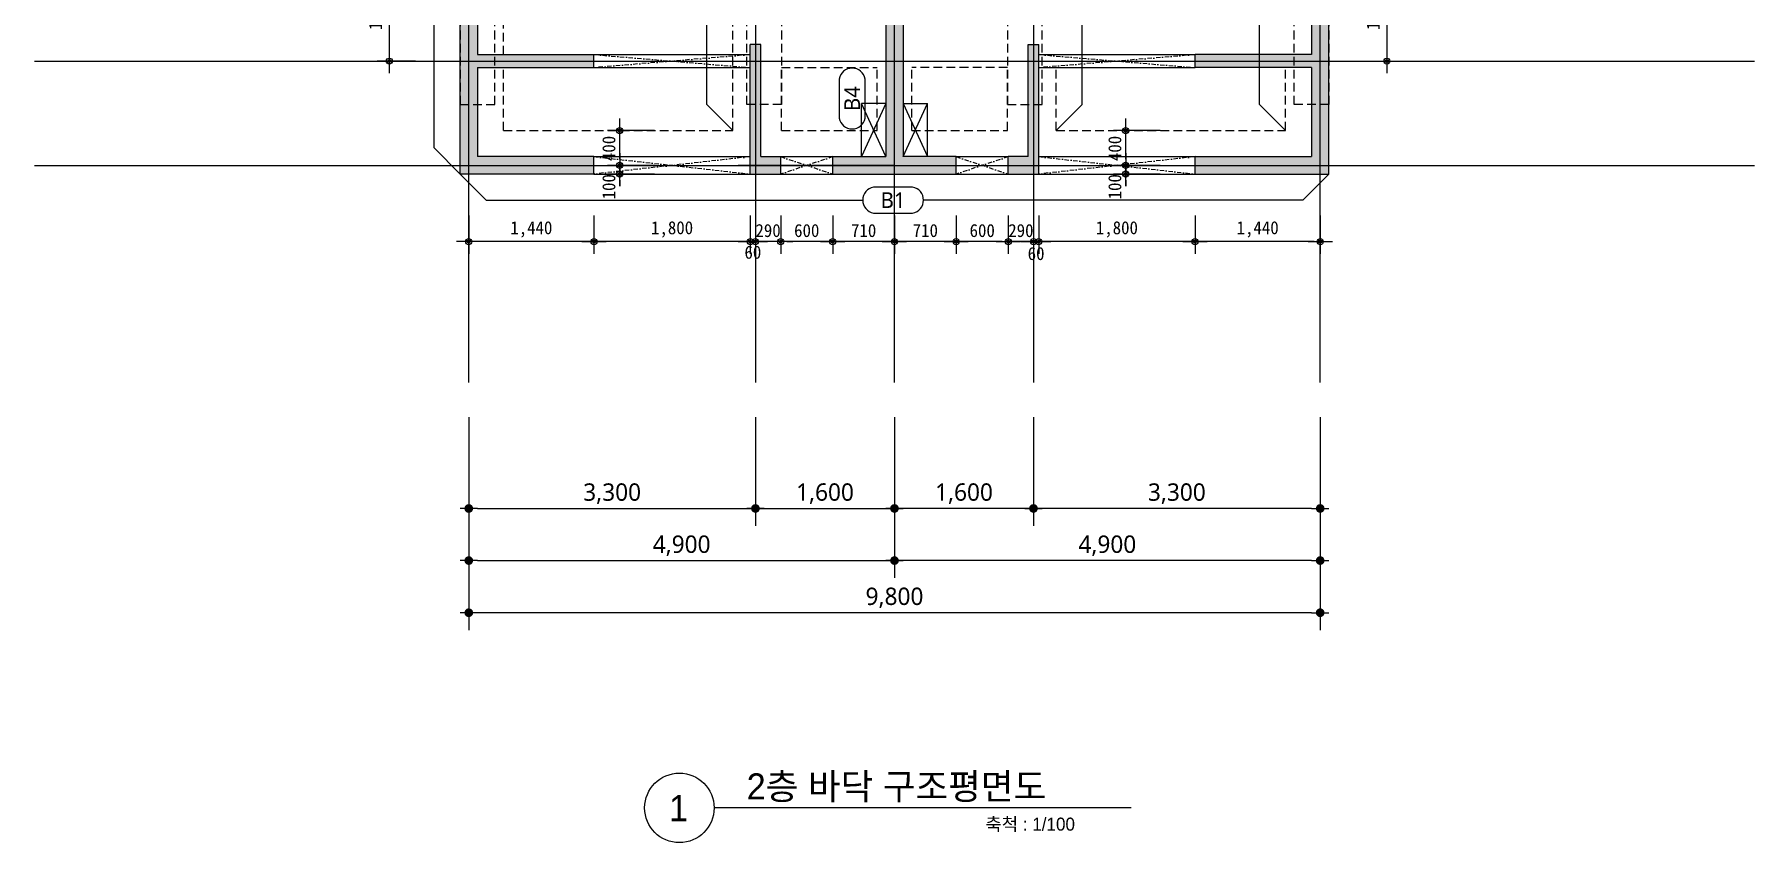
# Model space of a CAD drawing. Extents: x 4530 to 250084, y -28397 to -2308.
# Drawn here: x 50930 to 70730, y -27793 to -18488 of the extents above; entities that cross this region are included whole.
import ezdxf
from ezdxf.enums import TextEntityAlignment as Align

# ---------------------------------------------------------------- set-up
doc = ezdxf.new("R2010")
doc.units = 0
doc.header["$LTSCALE"] = 100
doc.header["$MEASUREMENT"] = 0
doc.header["$PDMODE"] = 34
doc.header["$PDSIZE"] = 3
doc.linetypes.add('DASHDOT', pattern=[1, 0.5, -0.25, 0, -0.25])
doc.linetypes.add('HIDDEN2', pattern=[1.5, 1, -0.5])
doc.layers.get('0').update_dxf_attribs({"linetype": 'CONTINUOUS'})
doc.layers.get('Defpoints').update_dxf_attribs({"color": 171, "linetype": 'CONTINUOUS'})
for name, color, linetype in [('AA-253', 253, 'CONTINUOUS'), ('AS-WAL2', 7, 'CONTINUOUS'), ('ASYM', 4, 'CONTINUOUS'), ('BCON', 6, 'HIDDEN2'), ('cen', 1, 'CONTINUOUS'), ('CON', 2, 'CONTINUOUS'), ('DIM', 1, 'CONTINUOUS'), ('ELE4', 4, 'CONTINUOUS'), ('OPEN', 8, 'CONTINUOUS'), ('RXOPEN', 8, 'DASHDOT'), ('S_GIR(RC)', 3, 'HIDDEN2'), ('S_SYM', 6, 'CONTINUOUS'), ('S_SYM(B)', 5, 'CONTINUOUS'), ('S_TXT(G)', 7, 'CONTINUOUS'), ('SDIM', 1, 'CONTINUOUS'), ('SYM', 7, 'CONTINUOUS'), ('TITLE', 3, 'CONTINUOUS')]:
    doc.layers.add(name, color=color, linetype=linetype)
doc.styles.add('EUN-STYLE1', font='malgun.ttf')
doc.styles.add('HY울릉도M', font='')
doc.styles.get("Standard").update_dxf_attribs({"font": 'malgun.ttf'})
doc.styles.add('WL', font='')
doc.styles.add('돋움', font='')
doc.styles.get('HY울릉도M').set_extended_font_data('HY울릉도M')
doc.styles.get('WL').set_extended_font_data('Dotum')
doc.styles.get('돋움').set_extended_font_data('DotumChe')
doc.dimstyles.new('YenaA1-100', dxfattribs={"dimscale": 100, "dimtxt": 2, "dimasz": 1, "dimexe": 2, "dimexo": 3, "dimgap": 0.5, "dimtad": 1, "dimdec": 0, "dimzin": 9, "dimlunit": 6, "dimtxsty": 'STANDARD', "dimblk": 'dots', "dimcen": 0, "dimclrt": 3, "dimadec": 0, "dimazin": 0, "dimtm": 1e-09, "dimtfac": 1, "dimtdec": 0, "dimtix": 1, "dimtmove": 2, "dimatfit": 3, "dimldrblk": 'dots', "dimfxl": 1, "dimtolj": 1, "dimtzin": 0, "dimarcsym": 0})
doc.dimstyles.new('YenaA3-100-S', dxfattribs={"dimscale": 200, "dimtxt": 3, "dimasz": 0.75, "dimexe": 1.4, "dimexo": 3, "dimgap": 0.5, "dimtad": 1, "dimdec": 0, "dimdsep": 46, "dimlunit": 6, "dimtxsty": 'WL', "dimblk1": 'DIMDOT', "dimblk2": 'DIMDOT', "dimsah": 1, "dimcen": 2.5, "dimdle": 2, "dimclrd": 256, "dimclre": 256, "dimclrt": 4, "dimadec": 0, "dimazin": 0, "dimtfac": 8, "dimtdec": 0, "dimtix": 1, "dimtmove": 2, "dimatfit": 3, "dimldrblk": 'DIMDOT', "dimfxl": 1, "dimtolj": 1, "dimtzin": 0, "dimarcsym": 0})

# ---------------------------------------------------------------- blocks, each defined once
blk = doc.blocks.new('FHSG')
at = {"layer": 'BCON'}
for p, q in [((106780, 21767), (106780, 22017)), ((107430, 22017), (106780, 22017)), ((106930, 21767), (106930, 21867)), ((107430, 21867), (106930, 21867)), ((106930, 21767), (106780, 21767)), ((101330, 21117), (101330, 15217)), ((104330, 21117), (101330, 21117)), ((104330, 21117), (104330, 15217)), ((106780, 21017), (106780, 21167)), ((107430, 21167), (106780, 21167)), ((107430, 21017), (106780, 21017)), ((101530, 20917), (101530, 15417)), ((104130, 20917), (101530, 20917)), ((104130, 20917), (104130, 15217)), ((104130, 15417), (101530, 15417)), ((101930, 15417), (101930, 15217)), ((101330, 15217), (104130, 15217)), ((104130, 15217), (104330, 15217))]:
    blk.add_line(p, q, dxfattribs=at)
for points in [[(98230, 22017), (97830, 22017), (97830, 21017), (98230, 21017)], [(101530, 22017), (101130, 22017), (101130, 21617), (101530, 21617)], [(104130, 22017), (104530, 22017), (104530, 21617), (104130, 21617)], [(107430, 22017), (107830, 22017), (107830, 21017), (107430, 21017)], [(98230, 15417), (97830, 15417), (97830, 14417), (98230, 14417)], [(107430, 15417), (107830, 15417), (107830, 14417), (107430, 14417)], [(98230, 12017), (97830, 12017), (97830, 11017), (98230, 11017)], [(101130, 12017), (101530, 12017), (101530, 11017), (101130, 11017)], [(104530, 12017), (104130, 12017), (104130, 11017), (104530, 11017)], [(107430, 12017), (107830, 12017), (107830, 11017), (107430, 11017)]]:
    blk.add_lwpolyline(points, close=True, dxfattribs=at)
blk = doc.blocks.new('SYM(B)')
at = {"layer": 'S_SYM', "color": 5, "elevation": 0}
blk.add_lwpolyline([(180, -120, 0.833333), (180, 120), (-180, 120, 0.833333), (-180, -120)], format="xyb", close=True, dxfattribs=at)
blk = doc.blocks.new('DIMDOT')
at = {"linetype": 'Continuous'}
blk.add_line((-2, 0), (2, 0), dxfattribs=at)
for radius in [0.5, 0.25]:
    blk.add_circle((0, 0), radius, dxfattribs=at)
blk = doc.blocks.new('*D67')
at = {"layer": 'Defpoints', "color": 0, "transparency": 16777216}
for p in [(57668, -19596), (58366, -19596), (58366, -19996)]:
    blk.add_point(p, dxfattribs=at)
at = {"layer": 'SDIM', "lineweight": -2, "transparency": 16777216}
for p, q in [((58066, -19596), (57528, -19596)), ((57668, -19926), (57668, -19666)), ((58066, -19996), (57528, -19996))]:
    blk.add_line(p, q, dxfattribs=at)
at = {"layer": 'SDIM', "lineweight": -2, "transparency": 16777216, "xscale": 70, "yscale": 70, "zscale": 70}
for p, rotation in [((57668, -19596), 90), ((57668, -19996), 270)]:
    blk.add_blockref('DIMDOT', p, dxfattribs=dict(at, rotation=rotation))
at = {"layer": 'SDIM', "color": 4, "transparency": 16777216, "insert": (57543, -19801), "char_height": 150, "attachment_point": 5, "rotation": 90, "style": '돋움'}
blk.add_mtext('\\A1;400', dxfattribs=at)
blk = doc.blocks.new('*D68')
at = {"layer": 'Defpoints', "color": 0, "transparency": 16777216}
for p in [(57668, -19996), (58366, -19996), (58366, -20096)]:
    blk.add_point(p, dxfattribs=at)
at = {"layer": 'SDIM', "lineweight": -2, "transparency": 16777216}
for p, q in [((58066, -19996), (57528, -19996)), ((57668, -19926), (57668, -19856)), ((57668, -20096), (57668, -19996)), ((58066, -20096), (57528, -20096)), ((57668, -20166), (57668, -20236))]:
    blk.add_line(p, q, dxfattribs=at)
at = {"layer": 'SDIM', "lineweight": -2, "transparency": 16777216, "xscale": 70, "yscale": 70, "zscale": 70}
for p, rotation in [((57668, -19996), 270), ((57668, -20096), 90)]:
    blk.add_blockref('DIMDOT', p, dxfattribs=dict(at, rotation=rotation))
at = {"layer": 'SDIM', "color": 4, "transparency": 16777216, "insert": (57543, -20242), "char_height": 150, "attachment_point": 5, "rotation": 90, "style": '돋움'}
blk.add_mtext('\\A1;100', dxfattribs=at)
blk = doc.blocks.new('*D69')
at = {"layer": 'Defpoints', "color": 0, "transparency": 16777216}
for p in [(63492, -19596), (64190, -19596), (64190, -19996)]:
    blk.add_point(p, dxfattribs=at)
at = {"layer": 'SDIM', "lineweight": -2, "transparency": 16777216}
for p, q in [((63890, -19596), (63352, -19596)), ((63492, -19926), (63492, -19666)), ((63890, -19996), (63352, -19996))]:
    blk.add_line(p, q, dxfattribs=at)
at = {"layer": 'SDIM', "lineweight": -2, "transparency": 16777216, "xscale": 70, "yscale": 70, "zscale": 70}
for p, rotation in [((63492, -19596), 90), ((63492, -19996), 270)]:
    blk.add_blockref('DIMDOT', p, dxfattribs=dict(at, rotation=rotation))
at = {"layer": 'SDIM', "color": 4, "transparency": 16777216, "insert": (63367, -19801), "char_height": 150, "attachment_point": 5, "rotation": 90, "style": '돋움'}
blk.add_mtext('\\A1;400', dxfattribs=at)
blk = doc.blocks.new('*D70')
at = {"layer": 'Defpoints', "color": 0, "transparency": 16777216}
for p in [(63492, -19996), (64190, -19996), (64190, -20096)]:
    blk.add_point(p, dxfattribs=at)
at = {"layer": 'SDIM', "lineweight": -2, "transparency": 16777216}
for p, q in [((63890, -19996), (63352, -19996)), ((63492, -19926), (63492, -19856)), ((63492, -20096), (63492, -19996)), ((63890, -20096), (63352, -20096)), ((63492, -20166), (63492, -20236))]:
    blk.add_line(p, q, dxfattribs=at)
at = {"layer": 'SDIM', "lineweight": -2, "transparency": 16777216, "xscale": 70, "yscale": 70, "zscale": 70}
for p, rotation in [((63492, -19996), 270), ((63492, -20096), 90)]:
    blk.add_blockref('DIMDOT', p, dxfattribs=dict(at, rotation=rotation))
at = {"layer": 'SDIM', "color": 4, "transparency": 16777216, "insert": (63367, -20242), "char_height": 150, "attachment_point": 5, "rotation": 90, "style": '돋움'}
blk.add_mtext('\\A1;100', dxfattribs=at)
blk = doc.blocks.new('dots')
blk.add_line((-1, 0), (1, 0))
at = {"const_width": 0.5}
blk.add_lwpolyline([(-0.25, 0, 1), (0.25, 0, 1)], format="xyb", close=True, dxfattribs=at)
blk = doc.blocks.new('*D160')
at = {"layer": 'Defpoints', "color": 0, "transparency": 16777216}
for p in [(55930, -22596), (65730, -22596), (55930, -25146)]:
    blk.add_point(p, dxfattribs=at)
at = {"layer": 'DIM', "color": 0, "lineweight": -2, "transparency": 16777216}
for p, q in [((55930, -22896), (55930, -25346)), ((65730, -22896), (65730, -25346)), ((65630, -25146), (56030, -25146))]:
    blk.add_line(p, q, dxfattribs=at)
at = {"layer": 'DIM', "color": 0, "lineweight": -2, "transparency": 16777216, "xscale": 100, "yscale": 100, "zscale": 100, "rotation": 180}
blk.add_blockref('dots', (55930, -25146), dxfattribs=at)
at = {"layer": 'DIM', "color": 0, "lineweight": -2, "transparency": 16777216, "xscale": 100, "yscale": 100, "zscale": 100}
blk.add_blockref('dots', (65730, -25146), dxfattribs=at)
at = {"layer": 'DIM', "color": 3, "transparency": 16777216, "insert": (60830, -24975), "char_height": 200, "attachment_point": 5}
blk.add_mtext('\\A1;9,800', dxfattribs=at)
blk = doc.blocks.new('*D161')
at = {"layer": 'Defpoints', "color": 0, "transparency": 16777216}
for p in [(55930, -22596), (60830, -22596), (60830, -24546)]:
    blk.add_point(p, dxfattribs=at)
at = {"layer": 'DIM', "color": 0, "lineweight": -2, "transparency": 16777216}
for p, q in [((55930, -22896), (55930, -24746)), ((60830, -22896), (60830, -24746)), ((56030, -24546), (60730, -24546))]:
    blk.add_line(p, q, dxfattribs=at)
at = {"layer": 'DIM', "color": 0, "lineweight": -2, "transparency": 16777216, "xscale": 100, "yscale": 100, "zscale": 100, "rotation": 180}
blk.add_blockref('dots', (55930, -24546), dxfattribs=at)
at = {"layer": 'DIM', "color": 0, "lineweight": -2, "transparency": 16777216, "xscale": 100, "yscale": 100, "zscale": 100}
blk.add_blockref('dots', (60830, -24546), dxfattribs=at)
at = {"layer": 'DIM', "color": 3, "transparency": 16777216, "insert": (58380, -24375), "char_height": 200, "attachment_point": 5}
blk.add_mtext('\\A1;4,900', dxfattribs=at)
blk = doc.blocks.new('*D162')
at = {"layer": 'Defpoints', "color": 0, "transparency": 16777216}
for p in [(55930, -22596), (59230, -22596), (59230, -23946)]:
    blk.add_point(p, dxfattribs=at)
at = {"layer": 'DIM', "color": 0, "lineweight": -2, "transparency": 16777216}
for p, q in [((55930, -22896), (55930, -24146)), ((59230, -22896), (59230, -24146)), ((56030, -23946), (59130, -23946))]:
    blk.add_line(p, q, dxfattribs=at)
at = {"layer": 'DIM', "color": 0, "lineweight": -2, "transparency": 16777216, "xscale": 100, "yscale": 100, "zscale": 100, "rotation": 180}
blk.add_blockref('dots', (55930, -23946), dxfattribs=at)
at = {"layer": 'DIM', "color": 0, "lineweight": -2, "transparency": 16777216, "xscale": 100, "yscale": 100, "zscale": 100}
blk.add_blockref('dots', (59230, -23946), dxfattribs=at)
at = {"layer": 'DIM', "color": 3, "transparency": 16777216, "insert": (57580, -23775), "char_height": 200, "attachment_point": 5}
blk.add_mtext('\\A1;3,300', dxfattribs=at)
blk = doc.blocks.new('*D104')
at = {"layer": 'Defpoints', "color": 0, "transparency": 16777216}
for p in [(59230, -22596), (60830, -22596), (60830, -23946)]:
    blk.add_point(p, dxfattribs=at)
at = {"layer": 'DIM', "color": 0, "lineweight": -2, "transparency": 16777216}
for p, q in [((59230, -22896), (59230, -24146)), ((60830, -22896), (60830, -24146)), ((59330, -23946), (60730, -23946))]:
    blk.add_line(p, q, dxfattribs=at)
at = {"layer": 'DIM', "color": 0, "lineweight": -2, "transparency": 16777216, "xscale": 100, "yscale": 100, "zscale": 100, "rotation": 180}
blk.add_blockref('dots', (59230, -23946), dxfattribs=at)
at = {"layer": 'DIM', "color": 0, "lineweight": -2, "transparency": 16777216, "xscale": 100, "yscale": 100, "zscale": 100}
blk.add_blockref('dots', (60830, -23946), dxfattribs=at)
at = {"layer": 'DIM', "color": 3, "transparency": 16777216, "insert": (60030, -23775), "char_height": 200, "attachment_point": 5}
blk.add_mtext('\\A1;1,600', dxfattribs=at)
blk = doc.blocks.new('*D105')
at = {"layer": 'Defpoints', "color": 0, "transparency": 16777216}
for p in [(60830, -22596), (65730, -22596), (60830, -24546)]:
    blk.add_point(p, dxfattribs=at)
at = {"layer": 'DIM', "color": 0, "lineweight": -2, "transparency": 16777216}
for p, q in [((60830, -22896), (60830, -24746)), ((65730, -22896), (65730, -24746)), ((65630, -24546), (60930, -24546))]:
    blk.add_line(p, q, dxfattribs=at)
at = {"layer": 'DIM', "color": 0, "lineweight": -2, "transparency": 16777216, "xscale": 100, "yscale": 100, "zscale": 100, "rotation": 180}
blk.add_blockref('dots', (60830, -24546), dxfattribs=at)
at = {"layer": 'DIM', "color": 0, "lineweight": -2, "transparency": 16777216, "xscale": 100, "yscale": 100, "zscale": 100}
blk.add_blockref('dots', (65730, -24546), dxfattribs=at)
at = {"layer": 'DIM', "color": 3, "transparency": 16777216, "insert": (63280, -24375), "char_height": 200, "attachment_point": 5}
blk.add_mtext('\\A1;4,900', dxfattribs=at)
blk = doc.blocks.new('*D106')
at = {"layer": 'Defpoints', "color": 0, "transparency": 16777216}
for p in [(62430, -22596), (65730, -22596), (62430, -23946)]:
    blk.add_point(p, dxfattribs=at)
at = {"layer": 'DIM', "color": 0, "lineweight": -2, "transparency": 16777216}
for p, q in [((62430, -22896), (62430, -24146)), ((65730, -22896), (65730, -24146)), ((65630, -23946), (62530, -23946))]:
    blk.add_line(p, q, dxfattribs=at)
at = {"layer": 'DIM', "color": 0, "lineweight": -2, "transparency": 16777216, "xscale": 100, "yscale": 100, "zscale": 100, "rotation": 180}
blk.add_blockref('dots', (62430, -23946), dxfattribs=at)
at = {"layer": 'DIM', "color": 0, "lineweight": -2, "transparency": 16777216, "xscale": 100, "yscale": 100, "zscale": 100}
blk.add_blockref('dots', (65730, -23946), dxfattribs=at)
at = {"layer": 'DIM', "color": 3, "transparency": 16777216, "insert": (64080, -23775), "char_height": 200, "attachment_point": 5}
blk.add_mtext('\\A1;3,300', dxfattribs=at)
blk = doc.blocks.new('*D107')
at = {"layer": 'Defpoints', "color": 0, "transparency": 16777216}
for p in [(60830, -22596), (62430, -22596), (60830, -23946)]:
    blk.add_point(p, dxfattribs=at)
at = {"layer": 'DIM', "color": 0, "lineweight": -2, "transparency": 16777216}
for p, q in [((60830, -22896), (60830, -24146)), ((62430, -22896), (62430, -24146)), ((62330, -23946), (60930, -23946))]:
    blk.add_line(p, q, dxfattribs=at)
at = {"layer": 'DIM', "color": 0, "lineweight": -2, "transparency": 16777216, "xscale": 100, "yscale": 100, "zscale": 100, "rotation": 180}
blk.add_blockref('dots', (60830, -23946), dxfattribs=at)
at = {"layer": 'DIM', "color": 0, "lineweight": -2, "transparency": 16777216, "xscale": 100, "yscale": 100, "zscale": 100}
blk.add_blockref('dots', (62430, -23946), dxfattribs=at)
at = {"layer": 'DIM', "color": 3, "transparency": 16777216, "insert": (61630, -23775), "char_height": 200, "attachment_point": 5}
blk.add_mtext('\\A1;1,600', dxfattribs=at)
blk = doc.blocks.new('*D201')
at = {"layer": 'Defpoints', "color": 0, "transparency": 16777216}
for p in [(55930, -20273), (57370, -20273), (55930, -20873)]:
    blk.add_point(p, dxfattribs=at)
at = {"layer": 'SDIM', "lineweight": -2, "transparency": 16777216}
for p, q in [((55930, -20573), (55930, -21013)), ((57370, -20573), (57370, -21013)), ((57300, -20873), (56000, -20873))]:
    blk.add_line(p, q, dxfattribs=at)
at = {"layer": 'SDIM', "lineweight": -2, "transparency": 16777216, "xscale": 70, "yscale": 70, "zscale": 70, "rotation": 180}
blk.add_blockref('DIMDOT', (55930, -20873), dxfattribs=at)
at = {"layer": 'SDIM', "lineweight": -2, "transparency": 16777216, "xscale": 70, "yscale": 70, "zscale": 70}
blk.add_blockref('DIMDOT', (57370, -20873), dxfattribs=at)
at = {"layer": 'SDIM', "color": 4, "transparency": 16777216, "insert": (56650, -20733), "char_height": 150, "attachment_point": 5, "style": '돋움'}
blk.add_mtext('\\A1;1,440', dxfattribs=at)
blk = doc.blocks.new('*D202')
at = {"layer": 'Defpoints', "color": 0, "transparency": 16777216}
for p in [(59170, -20273), (59230, -20273), (59170, -20873)]:
    blk.add_point(p, dxfattribs=at)
at = {"layer": 'SDIM', "lineweight": -2, "transparency": 16777216}
for p, q in [((59170, -20573), (59170, -21013)), ((59230, -20573), (59230, -21013)), ((59100, -20873), (59030, -20873)), ((59230, -20873), (59170, -20873)), ((59300, -20873), (59370, -20873))]:
    blk.add_line(p, q, dxfattribs=at)
at = {"layer": 'SDIM', "lineweight": -2, "transparency": 16777216, "xscale": 70, "yscale": 70, "zscale": 70}
blk.add_blockref('DIMDOT', (59170, -20873), dxfattribs=at)
at = {"layer": 'SDIM', "lineweight": -2, "transparency": 16777216, "xscale": 70, "yscale": 70, "zscale": 70, "rotation": 180}
blk.add_blockref('DIMDOT', (59230, -20873), dxfattribs=at)
at = {"layer": 'SDIM', "color": 4, "transparency": 16777216, "insert": (59200, -20997), "char_height": 150, "attachment_point": 5, "style": '돋움'}
blk.add_mtext('\\A1;60', dxfattribs=at)
blk = doc.blocks.new('*D203')
at = {"layer": 'Defpoints', "color": 0, "transparency": 16777216}
for p in [(59230, -20273), (59520, -20273), (59230, -20873)]:
    blk.add_point(p, dxfattribs=at)
at = {"layer": 'SDIM', "lineweight": -2, "transparency": 16777216}
for p, q in [((59230, -20573), (59230, -21013)), ((59520, -20573), (59520, -21013)), ((59160, -20873), (59090, -20873)), ((59520, -20873), (59230, -20873)), ((59590, -20873), (59660, -20873))]:
    blk.add_line(p, q, dxfattribs=at)
at = {"layer": 'SDIM', "lineweight": -2, "transparency": 16777216, "xscale": 70, "yscale": 70, "zscale": 70}
blk.add_blockref('DIMDOT', (59230, -20873), dxfattribs=at)
at = {"layer": 'SDIM', "lineweight": -2, "transparency": 16777216, "xscale": 70, "yscale": 70, "zscale": 70, "rotation": 180}
blk.add_blockref('DIMDOT', (59520, -20873), dxfattribs=at)
at = {"layer": 'SDIM', "color": 4, "transparency": 16777216, "insert": (59375, -20747), "char_height": 150, "attachment_point": 5, "style": '돋움'}
blk.add_mtext('\\A1;290', dxfattribs=at)
blk = doc.blocks.new('*D204')
at = {"layer": 'Defpoints', "color": 0, "transparency": 16777216}
for p in [(59520, -20273), (60120, -20273), (59520, -20873)]:
    blk.add_point(p, dxfattribs=at)
at = {"layer": 'SDIM', "lineweight": -2, "transparency": 16777216}
for p, q in [((59520, -20573), (59520, -21013)), ((60120, -20573), (60120, -21013)), ((60050, -20873), (59590, -20873))]:
    blk.add_line(p, q, dxfattribs=at)
at = {"layer": 'SDIM', "lineweight": -2, "transparency": 16777216, "xscale": 70, "yscale": 70, "zscale": 70, "rotation": 180}
blk.add_blockref('DIMDOT', (59520, -20873), dxfattribs=at)
at = {"layer": 'SDIM', "lineweight": -2, "transparency": 16777216, "xscale": 70, "yscale": 70, "zscale": 70}
blk.add_blockref('DIMDOT', (60120, -20873), dxfattribs=at)
at = {"layer": 'SDIM', "color": 4, "transparency": 16777216, "insert": (59820, -20747), "char_height": 150, "attachment_point": 5, "style": '돋움'}
blk.add_mtext('\\A1;600', dxfattribs=at)
blk = doc.blocks.new('*D205')
at = {"layer": 'Defpoints', "color": 0, "transparency": 16777216}
for p in [(57370, -20273), (59170, -20273), (57370, -20873)]:
    blk.add_point(p, dxfattribs=at)
at = {"layer": 'SDIM', "lineweight": -2, "transparency": 16777216}
for p, q in [((57370, -20573), (57370, -21013)), ((59170, -20573), (59170, -21013)), ((59100, -20873), (57440, -20873))]:
    blk.add_line(p, q, dxfattribs=at)
at = {"layer": 'SDIM', "lineweight": -2, "transparency": 16777216, "xscale": 70, "yscale": 70, "zscale": 70, "rotation": 180}
blk.add_blockref('DIMDOT', (57370, -20873), dxfattribs=at)
at = {"layer": 'SDIM', "lineweight": -2, "transparency": 16777216, "xscale": 70, "yscale": 70, "zscale": 70}
blk.add_blockref('DIMDOT', (59170, -20873), dxfattribs=at)
at = {"layer": 'SDIM', "color": 4, "transparency": 16777216, "insert": (58270, -20733), "char_height": 150, "attachment_point": 5, "style": '돋움'}
blk.add_mtext('\\A1;1,800', dxfattribs=at)
blk = doc.blocks.new('*D223')
at = {"layer": 'Defpoints', "color": 0, "transparency": 16777216}
for p in [(60120, -20273), (60830, -20273), (60120, -20873)]:
    blk.add_point(p, dxfattribs=at)
at = {"layer": 'SDIM', "lineweight": -2, "transparency": 16777216}
for p, q in [((60120, -20573), (60120, -21013)), ((60830, -20573), (60830, -21013)), ((60760, -20873), (60190, -20873))]:
    blk.add_line(p, q, dxfattribs=at)
at = {"layer": 'SDIM', "lineweight": -2, "transparency": 16777216, "xscale": 70, "yscale": 70, "zscale": 70, "rotation": 180}
blk.add_blockref('DIMDOT', (60120, -20873), dxfattribs=at)
at = {"layer": 'SDIM', "lineweight": -2, "transparency": 16777216, "xscale": 70, "yscale": 70, "zscale": 70}
blk.add_blockref('DIMDOT', (60830, -20873), dxfattribs=at)
at = {"layer": 'SDIM', "color": 4, "transparency": 16777216, "insert": (60475, -20747), "char_height": 150, "attachment_point": 5, "style": '돋움'}
blk.add_mtext('\\A1;710', dxfattribs=at)
blk = doc.blocks.new('*D225')
at = {"layer": 'Defpoints', "color": 0, "transparency": 16777216}
for p in [(55615, -17596), (55015, -18796), (55615, -18796)]:
    blk.add_point(p, dxfattribs=at)
at = {"layer": 'SDIM', "lineweight": -2, "transparency": 16777216}
for p, q in [((55315, -17596), (54875, -17596)), ((55015, -17666), (55015, -18726)), ((55315, -18796), (54875, -18796))]:
    blk.add_line(p, q, dxfattribs=at)
at = {"layer": 'SDIM', "lineweight": -2, "transparency": 16777216, "xscale": 70, "yscale": 70, "zscale": 70}
for p, rotation in [((55015, -17596), 90), ((55015, -18796), 270)]:
    blk.add_blockref('DIMDOT', p, dxfattribs=dict(at, rotation=rotation))
at = {"layer": 'SDIM', "color": 4, "transparency": 16777216, "insert": (54875, -18196), "char_height": 150, "attachment_point": 5, "rotation": 90, "style": '돋움'}
blk.add_mtext('\\A1;1,200', dxfattribs=at)
blk = doc.blocks.new('*D233')
at = {"layer": 'Defpoints', "color": 0, "transparency": 16777216}
for p in [(65897, -17596), (65897, -18796), (66497, -18796)]:
    blk.add_point(p, dxfattribs=at)
at = {"layer": 'SDIM', "lineweight": -2, "transparency": 16777216}
for p, q in [((66197, -17596), (66637, -17596)), ((66497, -17666), (66497, -18726)), ((66197, -18796), (66637, -18796))]:
    blk.add_line(p, q, dxfattribs=at)
at = {"layer": 'SDIM', "lineweight": -2, "transparency": 16777216, "xscale": 70, "yscale": 70, "zscale": 70}
for p, rotation in [((66497, -17596), 90), ((66497, -18796), 270)]:
    blk.add_blockref('DIMDOT', p, dxfattribs=dict(at, rotation=rotation))
at = {"layer": 'SDIM', "color": 4, "transparency": 16777216, "insert": (66358, -18196), "char_height": 150, "attachment_point": 5, "rotation": 90, "style": '돋움'}
blk.add_mtext('\\A1;1,200', dxfattribs=at)
blk = doc.blocks.new('*D234')
at = {"layer": 'Defpoints', "color": 0, "transparency": 16777216}
for p in [(60830, -20273), (61540, -20273), (60830, -20873)]:
    blk.add_point(p, dxfattribs=at)
at = {"layer": 'SDIM', "lineweight": -2, "transparency": 16777216}
for p, q in [((60830, -20573), (60830, -21013)), ((61540, -20573), (61540, -21013)), ((61470, -20873), (60900, -20873))]:
    blk.add_line(p, q, dxfattribs=at)
at = {"layer": 'SDIM', "lineweight": -2, "transparency": 16777216, "xscale": 70, "yscale": 70, "zscale": 70, "rotation": 180}
blk.add_blockref('DIMDOT', (60830, -20873), dxfattribs=at)
at = {"layer": 'SDIM', "lineweight": -2, "transparency": 16777216, "xscale": 70, "yscale": 70, "zscale": 70}
blk.add_blockref('DIMDOT', (61540, -20873), dxfattribs=at)
at = {"layer": 'SDIM', "color": 4, "transparency": 16777216, "insert": (61185, -20747), "char_height": 150, "attachment_point": 5, "style": '돋움'}
blk.add_mtext('\\A1;710', dxfattribs=at)
blk = doc.blocks.new('*D235')
at = {"layer": 'Defpoints', "color": 0, "transparency": 16777216}
for p in [(61540, -20273), (62140, -20273), (61540, -20873)]:
    blk.add_point(p, dxfattribs=at)
at = {"layer": 'SDIM', "lineweight": -2, "transparency": 16777216}
for p, q in [((61540, -20573), (61540, -21013)), ((62140, -20573), (62140, -21013)), ((62070, -20873), (61610, -20873))]:
    blk.add_line(p, q, dxfattribs=at)
at = {"layer": 'SDIM', "lineweight": -2, "transparency": 16777216, "xscale": 70, "yscale": 70, "zscale": 70, "rotation": 180}
blk.add_blockref('DIMDOT', (61540, -20873), dxfattribs=at)
at = {"layer": 'SDIM', "lineweight": -2, "transparency": 16777216, "xscale": 70, "yscale": 70, "zscale": 70}
blk.add_blockref('DIMDOT', (62140, -20873), dxfattribs=at)
at = {"layer": 'SDIM', "color": 4, "transparency": 16777216, "insert": (61840, -20747), "char_height": 150, "attachment_point": 5, "style": '돋움'}
blk.add_mtext('\\A1;600', dxfattribs=at)
blk = doc.blocks.new('*D236')
at = {"layer": 'Defpoints', "color": 0, "transparency": 16777216}
for p in [(62140, -20273), (62430, -20273), (62140, -20873)]:
    blk.add_point(p, dxfattribs=at)
at = {"layer": 'SDIM', "lineweight": -2, "transparency": 16777216}
for p, q in [((62140, -20573), (62140, -21013)), ((62430, -20573), (62430, -21013)), ((62070, -20873), (62000, -20873)), ((62430, -20873), (62140, -20873)), ((62500, -20873), (62570, -20873))]:
    blk.add_line(p, q, dxfattribs=at)
at = {"layer": 'SDIM', "lineweight": -2, "transparency": 16777216, "xscale": 70, "yscale": 70, "zscale": 70}
blk.add_blockref('DIMDOT', (62140, -20873), dxfattribs=at)
at = {"layer": 'SDIM', "lineweight": -2, "transparency": 16777216, "xscale": 70, "yscale": 70, "zscale": 70, "rotation": 180}
blk.add_blockref('DIMDOT', (62430, -20873), dxfattribs=at)
at = {"layer": 'SDIM', "color": 4, "transparency": 16777216, "insert": (62285, -20747), "char_height": 150, "attachment_point": 5, "style": '돋움'}
blk.add_mtext('\\A1;290', dxfattribs=at)
blk = doc.blocks.new('*D237')
at = {"layer": 'Defpoints', "color": 0, "transparency": 16777216}
for p in [(62430, -20273), (62490, -20273), (62430, -20873)]:
    blk.add_point(p, dxfattribs=at)
at = {"layer": 'SDIM', "lineweight": -2, "transparency": 16777216}
for p, q in [((62430, -20573), (62430, -21013)), ((62490, -20573), (62490, -21013)), ((62360, -20873), (62290, -20873)), ((62490, -20873), (62430, -20873)), ((62560, -20873), (62630, -20873))]:
    blk.add_line(p, q, dxfattribs=at)
at = {"layer": 'SDIM', "lineweight": -2, "transparency": 16777216, "xscale": 70, "yscale": 70, "zscale": 70}
blk.add_blockref('DIMDOT', (62430, -20873), dxfattribs=at)
at = {"layer": 'SDIM', "lineweight": -2, "transparency": 16777216, "xscale": 70, "yscale": 70, "zscale": 70, "rotation": 180}
blk.add_blockref('DIMDOT', (62490, -20873), dxfattribs=at)
at = {"layer": 'SDIM', "color": 4, "transparency": 16777216, "insert": (62460, -21012), "char_height": 150, "attachment_point": 5, "style": '돋움'}
blk.add_mtext('\\A1;60', dxfattribs=at)
blk = doc.blocks.new('*D238')
at = {"layer": 'Defpoints', "color": 0, "transparency": 16777216}
for p in [(62490, -20273), (64290, -20273), (62490, -20873)]:
    blk.add_point(p, dxfattribs=at)
at = {"layer": 'SDIM', "lineweight": -2, "transparency": 16777216}
for p, q in [((62490, -20573), (62490, -21013)), ((64290, -20573), (64290, -21013)), ((64220, -20873), (62560, -20873))]:
    blk.add_line(p, q, dxfattribs=at)
at = {"layer": 'SDIM', "lineweight": -2, "transparency": 16777216, "xscale": 70, "yscale": 70, "zscale": 70, "rotation": 180}
blk.add_blockref('DIMDOT', (62490, -20873), dxfattribs=at)
at = {"layer": 'SDIM', "lineweight": -2, "transparency": 16777216, "xscale": 70, "yscale": 70, "zscale": 70}
blk.add_blockref('DIMDOT', (64290, -20873), dxfattribs=at)
at = {"layer": 'SDIM', "color": 4, "transparency": 16777216, "insert": (63390, -20733), "char_height": 150, "attachment_point": 5, "style": '돋움'}
blk.add_mtext('\\A1;1,800', dxfattribs=at)
blk = doc.blocks.new('*D239')
at = {"layer": 'Defpoints', "color": 0, "transparency": 16777216}
for p in [(64290, -20273), (65730, -20273), (64290, -20873)]:
    blk.add_point(p, dxfattribs=at)
at = {"layer": 'SDIM', "lineweight": -2, "transparency": 16777216}
for p, q in [((64290, -20573), (64290, -21013)), ((65730, -20573), (65730, -21013)), ((65660, -20873), (64360, -20873))]:
    blk.add_line(p, q, dxfattribs=at)
at = {"layer": 'SDIM', "lineweight": -2, "transparency": 16777216, "xscale": 70, "yscale": 70, "zscale": 70, "rotation": 180}
blk.add_blockref('DIMDOT', (64290, -20873), dxfattribs=at)
at = {"layer": 'SDIM', "lineweight": -2, "transparency": 16777216, "xscale": 70, "yscale": 70, "zscale": 70}
blk.add_blockref('DIMDOT', (65730, -20873), dxfattribs=at)
at = {"layer": 'SDIM', "color": 4, "transparency": 16777216, "insert": (65010, -20733), "char_height": 150, "attachment_point": 5, "style": '돋움'}
blk.add_mtext('\\A1;1,440', dxfattribs=at)

msp = doc.modelspace()

# ---------------------------------------------------------------- hatches: boundary and pattern name
at = {"layer": 'AA-253'}
h = msp.add_hatch(color=256, dxfattribs=at)
h.dxf.hatch_style = 1
h.paths.add_polyline_path([(56030.2, -8495.5), (56780.2, -8495.5), (56780.2, -8295.5), (55830.2, -8295.5), (55830.2, -10195.5), (56030.2, -10195.5)])
h.paths.add_polyline_path([(59530.2, -9395.5), (59780.2, -9395.5), (59780.2, -9195.5), (59530.2, -9195.5), (59530.2, -8295.5), (58580.2, -8295.5), (58580.2, -8495.5), (59330.2, -8495.5), (59330.2, -12695.5), (59530.2, -12695.5)])
h.paths.add_polyline_path([(62330.2, -8495.5), (63080.2, -8495.5), (63080.2, -8295.5), (62130.2, -8295.5), (62130.2, -9195.5), (61880.2, -9195.5), (61880.2, -9395.5), (62130.2, -9395.5), (62130.2, -12695.5), (62330.2, -12695.5)])
h.paths.add_polyline_path([(65830.2, -8295.5), (64880.2, -8295.5), (64880.2, -8495.5), (65630.2, -8495.5), (65630.2, -10195.5), (65830.2, -10195.5)])
h.paths.add_polyline_path([(65830.2, -11695.5), (65630.2, -11695.5), (65630.2, -12735.5), (64070.2, -12735.5), (64070.2, -12995.5), (64190.2, -12995.5), (64190.2, -12855.5), (65630.2, -12855.5), (65630.2, -12985.5), (65830.2, -12985.5)])
h.paths.add_polyline_path([(56030.2, -11695.5), (55830.2, -11695.5), (55830.2, -12985.5), (56030.2, -12985.5), (56030.2, -12855.5), (57470.2, -12855.5), (57470.2, -12995.5), (57590.2, -12995.5), (57590.2, -12735.5), (56030.2, -12735.5)])
h.paths.add_polyline_path([(59530.2, -13795.5), (59330.2, -13795.5), (59330.2, -14895.5), (57590.2, -14895.5), (57590.2, -13745.5), (57470.2, -13745.5), (57470.2, -14895.5), (56030.2, -14895.5), (56030.2, -13585.5), (55830.2, -13585.5), (55830.2, -16095.5), (56030.2, -16095.5), (56030.2, -15095.5), (59530.2, -15095.5)])
h.paths.add_polyline_path([(65830.2, -13585.5), (65630.2, -13585.5), (65630.2, -14895.5), (64190.2, -14895.5), (64190.2, -13745.5), (64070.2, -13745.5), (64070.2, -14895.5), (62330.2, -14895.5), (62330.2, -13795.5), (62130.2, -13795.5), (62130.2, -15095.5), (65630.2, -15095.5), (65630.2, -16595.5), (65830.2, -16595.5)])
h.paths.add_polyline_path([(60930.2, -15095.5), (61030.2, -15095.5), (61030.2, -14895.5), (60630.2, -14895.5), (60630.2, -15095.5), (60730.2, -15095.5), (60730.2, -17735.5), (59170.2, -17735.5), (59170.2, -17855.5), (60730.2, -17855.5), (60730.2, -19895.5), (60120.2, -19895.5), (60120.2, -20095.5), (61540.2, -20095.5), (61540.2, -19895.5), (60930.2, -19895.5), (60930.2, -17855.5), (62490.2, -17855.5), (62490.2, -17735.5), (60930.2, -17735.5)])
h.paths.add_polyline_path([(57370.2, -18720.5), (56030.2, -18720.5), (56030.2, -17595.5), (55830.2, -17595.5), (55830.2, -20095.5), (57370.2, -20095.5), (57370.2, -19895.5), (56030.2, -19895.5), (56030.2, -18870.5), (57370.2, -18870.5)])
h.paths.add_polyline_path([(59290.2, -18605.5), (59170.2, -18605.5), (59170.2, -20095.5), (59520.2, -20095.5), (59520.2, -19895.5), (59290.2, -19895.5)])
h.paths.add_polyline_path([(62490.2, -18605.5), (62370.2, -18605.5), (62370.2, -19895.5), (62140.2, -19895.5), (62140.2, -20095.5), (62490.2, -20095.5)])
h.paths.add_polyline_path([(65830.2, -17595.5), (65630.2, -17595.5), (65630.2, -18720.5), (64290.2, -18720.5), (64290.2, -18870.5), (65630.2, -18870.5), (65630.2, -19895.5), (64290.2, -19895.5), (64290.2, -20095.5), (65830.2, -20095.5)])

# ---------------------------------------------------------------- linework, layer by layer
at = {"layer": 'AS-WAL2'}
for p, q in [((57370.2, -18720.5), (59170.2, -18720.5)), ((62490.2, -18720.5), (64290.2, -18720.5)), ((57370.2, -18870.5), (59170.2, -18870.5)), ((62490.2, -18870.5), (64290.2, -18870.5)), ((57370.2, -19895.5), (59170.2, -19895.5)), ((59520.2, -19895.5), (60120.2, -19895.5)), ((61540.2, -19895.5), (62140.2, -19895.5)), ((62490.2, -19895.5), (64290.2, -19895.5)), ((57370.2, -20095.5), (59170.2, -20095.5)), ((59520.2, -20095.5), (60120.2, -20095.5)), ((61540.2, -20095.5), (62140.2, -20095.5)), ((62490.2, -20095.5), (64290.2, -20095.5))]:
    msp.add_line(p, q, dxfattribs=at)
at = {"layer": 'ASYM', "color": 7}
msp.add_line((63556.2, -27392.7), (58754.1, -27392.7), dxfattribs=at)
msp.add_circle((58354.1, -27392.7), 400, dxfattribs=at)
at = {"layer": 'cen'}
for p, q in [((55930.2, -22495.5), (55930.2, -5895.5)), ((65730.2, -22495.5), (65730.2, -5895.5)), ((60830.2, -22495.5), (60830.2, -14595.5)), ((59230.2, -17795.5), (59230.2, -19995.5)), ((62430.2, -17795.5), (62430.2, -19995.5)), ((50930.2, -18795.5), (70730.2, -18795.5)), ((50930.2, -19995.5), (70730.2, -19995.5)), ((60830.2, -19995.5), (59030.2, -19995.5)), ((59230.2, -19995.5), (59230.2, -22495.5)), ((60830.2, -19995.5), (62630.2, -19995.5)), ((62430.2, -19995.5), (62430.2, -22495.5))]:
    msp.add_line(p, q, dxfattribs=at)
at = {"layer": 'CON'}
for p, q in [((55830.2, -20095.5), (55830.2, -17595.5)), ((56030.2, -17595.5), (56030.2, -18720.5)), ((65630.2, -17595.5), (65630.2, -18720.5)), ((65830.2, -20095.5), (65830.2, -17595.5)), ((60730.2, -17855.5), (60730.2, -19895.5)), ((60930.2, -17855.5), (60930.2, -19895.5)), ((59170.2, -20095.5), (59170.2, -18605.5)), ((59290.2, -18605.5), (59170.2, -18605.5)), ((59290.2, -19895.5), (59290.2, -18605.5)), ((62370.2, -18605.5), (62490.2, -18605.5)), ((62370.2, -19895.5), (62370.2, -18605.5)), ((62490.2, -20095.5), (62490.2, -18605.5)), ((56030.2, -18720.5), (57370.2, -18720.5)), ((57370.2, -18870.5), (57370.2, -18720.5)), ((64290.2, -18870.5), (64290.2, -18720.5)), ((65630.2, -18720.5), (64290.2, -18720.5)), ((56030.2, -18870.5), (57370.2, -18870.5)), ((56030.2, -18870.5), (56030.2, -19895.5)), ((65630.2, -18870.5), (64290.2, -18870.5)), ((65630.2, -18870.5), (65630.2, -19895.5)), ((57370.2, -19895.5), (56030.2, -19895.5)), ((57370.2, -20095.5), (57370.2, -19895.5)), ((59290.2, -19895.5), (59520.2, -19895.5)), ((59520.2, -20095.5), (59520.2, -19895.5)), ((60120.2, -19895.5), (60730.2, -19895.5)), ((60120.2, -20095.5), (60120.2, -19895.5)), ((61540.2, -19895.5), (60930.2, -19895.5)), ((61540.2, -20095.5), (61540.2, -19895.5)), ((62370.2, -19895.5), (62140.2, -19895.5)), ((62140.2, -20095.5), (62140.2, -19895.5)), ((64290.2, -19895.5), (65630.2, -19895.5)), ((64290.2, -20095.5), (64290.2, -19895.5)), ((57370.2, -20095.5), (55830.2, -20095.5)), ((59170.2, -20095.5), (59520.2, -20095.5)), ((60120.2, -20095.5), (61540.2, -20095.5)), ((62140.2, -20095.5), (62490.2, -20095.5)), ((64290.2, -20095.5), (65830.2, -20095.5))]:
    msp.add_line(p, q, dxfattribs=at)
at = {"layer": 'ELE4'}
for p, q in [((60450.2, -19895.5), (60450.2, -19285.5)), ((60730.2, -19285.5), (60450.2, -19285.5)), ((60930.2, -19285.5), (61210.2, -19285.5)), ((61210.2, -19895.5), (61210.2, -19285.5))]:
    msp.add_line(p, q, dxfattribs=at)
at = {"layer": 'OPEN'}
for p, q in [((60730.2, -19895.5), (60450.2, -19285.5)), ((60730.2, -19285.5), (60450.2, -19895.5)), ((60930.2, -19895.5), (61210.2, -19285.5)), ((60930.2, -19285.5), (61210.2, -19895.5))]:
    msp.add_line(p, q, dxfattribs=at)
at = {"layer": 'RXOPEN'}
for p, q in [((59170.2, -18720.5), (57370.2, -18870.5)), ((57370.2, -18720.5), (59170.2, -18870.5)), ((64290.2, -18720.5), (62490.2, -18870.5)), ((62490.2, -18720.5), (64290.2, -18870.5)), ((59170.2, -19895.5), (57370.2, -20095.5)), ((57370.2, -19895.5), (59170.2, -20095.5)), ((60120.2, -19895.5), (59520.2, -20095.5)), ((59520.2, -19895.5), (60120.2, -20095.5)), ((62140.2, -19895.5), (61540.2, -20095.5)), ((61540.2, -19895.5), (62140.2, -20095.5)), ((64290.2, -19895.5), (62490.2, -20095.5)), ((62490.2, -19895.5), (64290.2, -20095.5))]:
    msp.add_line(p, q, dxfattribs=at)
at = {"layer": 'S_GIR(RC)'}
for p, q in [((56330.2, -18720.5), (56330.2, -15395.5)), ((58970.2, -19595.5), (58970.2, -15395.5)), ((56330.2, -19595.5), (56330.2, -18870.5)), ((59530.2, -19595.5), (59530.2, -18870.5)), ((59530.2, -18870.5), (60630.2, -18870.5)), ((60630.2, -19595.5), (60630.2, -18870.5)), ((61030.2, -19595.5), (61030.2, -18870.5)), ((62130.2, -18870.5), (61030.2, -18870.5)), ((62130.2, -19595.5), (62130.2, -18870.5)), ((62690.2, -19595.5), (62690.2, -18870.5)), ((65330.2, -19595.5), (65330.2, -18870.5)), ((56330.2, -19595.5), (58970.2, -19595.5)), ((59530.2, -19595.5), (60630.2, -19595.5)), ((61030.2, -19595.5), (62130.2, -19595.5)), ((62690.2, -19595.5), (65330.2, -19595.5))]:
    msp.add_line(p, q, dxfattribs=at)
at = {"layer": 'SYM'}
for points in [[(58970.2, -19595.5), (58670.2, -19295.5), (58670.2, -14224.9)], [(62690.2, -19595.5), (62990.2, -19295.5), (62990.2, -14224.9)], [(65330.2, -19595.5), (65030.2, -19295.5), (65030.2, -14224.9)], [(55830.2, -20095.5), (55530.2, -19795.5), (55530.2, -14724.9)], [(55830.2, -20095.5), (56130.2, -20395.5), (60464.3, -20395.5)], [(65830.2, -20095.5), (65530.2, -20395.5), (61164.3, -20395.5)]]:
    msp.add_lwpolyline(points, dxfattribs=at)

# ---------------------------------------------------------------- block references
msp.add_blockref('FHSG', (-42000, -30312.1))
at = {"layer": 'S_SYM(B)', "xscale": 1.250000000004547, "yscale": 1.250000000004547, "zscale": 1.250000000004547, "rotation": 90}
msp.add_blockref('SYM(B)', (60342.4, -19226.6), dxfattribs=at)
at = {"layer": 'S_SYM(B)', "xscale": 1.250000000004547, "yscale": 1.250000000004547, "zscale": 1.250000000004547}
msp.add_blockref('SYM(B)', (60814.3, -20395.5), dxfattribs=at)

# ---------------------------------------------------------------- texts
at = {"layer": 'S_TXT(G)', "style": 'EUN-STYLE1'}
msp.add_text('B4', height=180, rotation=90, dxfattribs=at).set_placement((60342.7, -19226.6, 0), align=Align.MIDDLE_CENTER)
msp.add_text('B1', height=180, dxfattribs=at).set_placement((60814.3, -20395.8, 0), align=Align.MIDDLE_CENTER)
at = {"layer": 'TITLE', "color": 4, "style": 'HY울릉도M'}
for s, p in [('2층 바닥 구조평면도', (59129.4, -27295.7)), ('1', (58235.2, -27546.1))]:
    msp.add_text(s, height=300, dxfattribs=at).set_placement(p)
msp.add_text('축척 : 1/100', height=150, dxfattribs=at).set_placement((62907.3, -27655.1), align=Align.RIGHT)

# ---------------------------------------------------------------- dimensions: what is measured, and where the dimension line sits
at = {"layer": 'DIM'}
for base, p1, p2, picture, middle in [((55930.2, -25145.5), (65730.2, -22595.5), (55930.2, -22595.5), '*D160', (60830.2, -24975.4)), ((60830.2, -24545.5), (65730.2, -22595.5), (60830.2, -22595.5), '*D105', (63280.2, -24375.4)), ((60830.2, -23945.5), (62430.2, -22595.5), (60830.2, -22595.5), '*D107', (61630.2, -23774.9)), ((62430.2, -23945.5), (65730.2, -22595.5), (62430.2, -22595.5), '*D106', (64080.2, -23775.4))]:
    dim = msp.add_linear_dim(base=base, p1=p1, p2=p2, angle=180, dimstyle='YenaA1-100', dxfattribs=at)
    dim.commit()
    dim.dimension.update_dxf_attribs({"geometry": picture, "text_midpoint": middle})
for base, p1, p2, picture, middle in [((60830.2, -24545.5), (55930.2, -22595.5), (60830.2, -22595.5), '*D161', (58380.2, -24375.4)), ((59230.2, -23945.5), (55930.2, -22595.5), (59230.2, -22595.5), '*D162', (57580.2, -23775.4)), ((60830.2, -23945.5), (59230.2, -22595.5), (60830.2, -22595.5), '*D104', (60030.2, -23774.9))]:
    dim = msp.add_linear_dim(base=base, p1=p1, p2=p2, dimstyle='YenaA1-100', dxfattribs=at)
    dim.commit()
    dim.dimension.update_dxf_attribs({"geometry": picture, "text_midpoint": middle})
at = {"layer": 'SDIM'}
for base, p1, p2, angle, picture, middle in [((55014.8, -18795.5), (55614.8, -17595.5), (55614.8, -18795.5), 270, '*D225', (54875.5, -18195.5)), ((66497.4, -18795.5), (65897.4, -17595.5), (65897.4, -18795.5), 270, '*D233', (66358.1, -18195.5)), ((55930.2, -20872.6), (57370.2, -20272.6), (55930.2, -20272.6), 180, '*D201', (56650.2, -20733.3)), ((57370.2, -20872.6), (59170.2, -20272.6), (57370.2, -20272.6), 180, '*D205', (58270.2, -20733.3)), ((59230.2, -20872.6), (59520.2, -20272.6), (59230.2, -20272.6), 180, '*D203', (59375.2, -20747.5)), ((59520.2, -20872.6), (60120.2, -20272.6), (59520.2, -20272.6), 180, '*D204', (59820.2, -20747.5)), ((60120.2, -20872.6), (60830.2, -20272.6), (60120.2, -20272.6), 180, '*D223', (60475.2, -20747.5)), ((60830.2, -20872.6), (61540.2, -20272.6), (60830.2, -20272.6), 180, '*D234', (61185.2, -20747.5)), ((61540.2, -20872.6), (62140.2, -20272.6), (61540.2, -20272.6), 180, '*D235', (61840.2, -20747.5)), ((62140.2, -20872.6), (62430.2, -20272.6), (62140.2, -20272.6), 180, '*D236', (62285.2, -20747.5)), ((62490.2, -20872.6), (64290.2, -20272.6), (62490.2, -20272.6), 180, '*D238', (63390.2, -20733.3)), ((64290.2, -20872.6), (65730.2, -20272.6), (64290.2, -20272.6), 180, '*D239', (65010.2, -20733.3))]:
    dim = msp.add_linear_dim(base=base, p1=p1, p2=p2, angle=angle, dimstyle='YenaA3-100-S', override={"dimscale": 100, "dimtxt": 1.5, "dimasz": 0.7, "dimlfac": 1, "dimtxsty": '돋움'}, dxfattribs=at)
    dim.commit()
    dim.dimension.update_dxf_attribs({"geometry": picture, "text_midpoint": middle})
for base, p1, p2, angle, override, picture, middle in [((57668, -19595.5), (58365.8, -19995.5), (58365.8, -19595.5), 90, {"dimscale": 100, "dimtxt": 1.5, "dimasz": 0.7, "dimtxsty": '돋움'}, '*D67', (57542.9, -19800.6)), ((63492.3, -19595.5), (64190.2, -19995.5), (64190.2, -19595.5), 90, {"dimscale": 100, "dimtxt": 1.5, "dimasz": 0.7, "dimtxsty": '돋움'}, '*D69', (63367.2, -19800.6)), ((57668, -19995.5), (58365.8, -20095.5), (58365.8, -19995.5), 90, {"dimscale": 100, "dimtxt": 1.5, "dimasz": 0.7, "dimtxsty": '돋움'}, '*D68', (57542.9, -20241.7)), ((63492.3, -19995.5), (64190.2, -20095.5), (64190.2, -19995.5), 90, {"dimscale": 100, "dimtxt": 1.5, "dimasz": 0.7, "dimtxsty": '돋움'}, '*D70', (63367.2, -20241.7)), ((59170.2, -20872.6), (59230.2, -20272.6), (59170.2, -20272.6), 180, {"dimscale": 100, "dimtxt": 1.5, "dimasz": 0.7, "dimlfac": 1, "dimtxsty": '돋움'}, '*D202', (59200.2, -20997.3)), ((62430.2, -20872.6), (62490.2, -20272.6), (62430.2, -20272.6), 180, {"dimscale": 100, "dimtxt": 1.5, "dimasz": 0.7, "dimlfac": 1, "dimtxsty": '돋움'}, '*D237', (62460.2, -21012.3))]:
    dim = msp.add_linear_dim(base=base, p1=p1, p2=p2, angle=angle, dimstyle='YenaA3-100-S', override=override, dxfattribs=at)
    dim.commit()
    dim.dimension.update_dxf_attribs({"geometry": picture, "text_midpoint": middle, "dimtype": 160})

doc.saveas('drawing.dxf')
